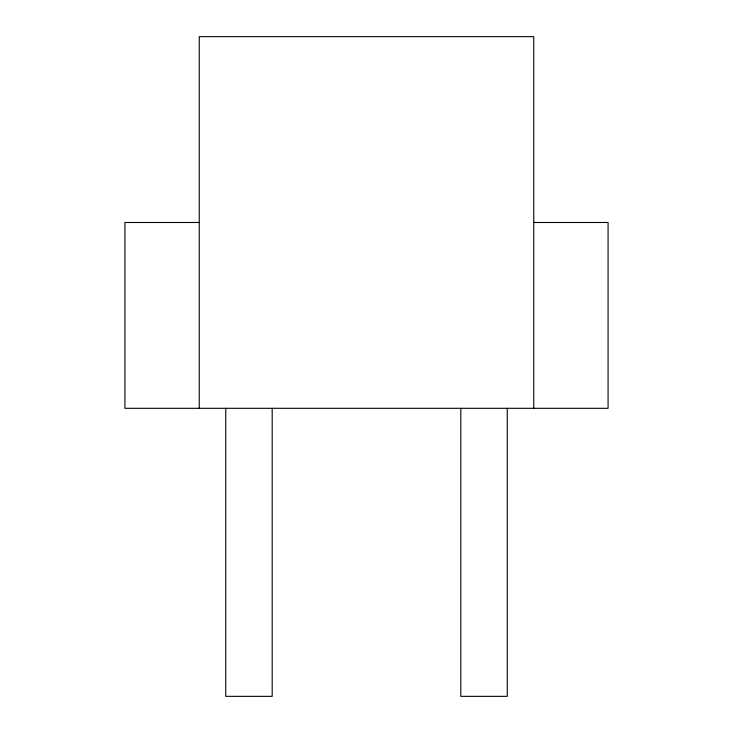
<?xml version="1.0" encoding="UTF-8"?>
<svg xmlns="http://www.w3.org/2000/svg" width="733" height="733" viewBox="0 0 733 733"><rect width="100%" height="100%" fill="white"/><g stroke="black" fill="none" stroke-linecap="round" stroke-linejoin="round"><path stroke-width="1.1" d="M199.248 222.484L124.922 222.484L124.922 408.308L608.078 408.308L608.078 222.484L533.752 222.484M533.752 408.308L533.752 36.65L199.248 36.65L199.248 408.308M507.263 408.308L507.263 696.35L460.81 696.35L460.81 408.308M272.19 408.308L272.19 696.35L225.737 696.35L225.737 408.308"/></g></svg>
